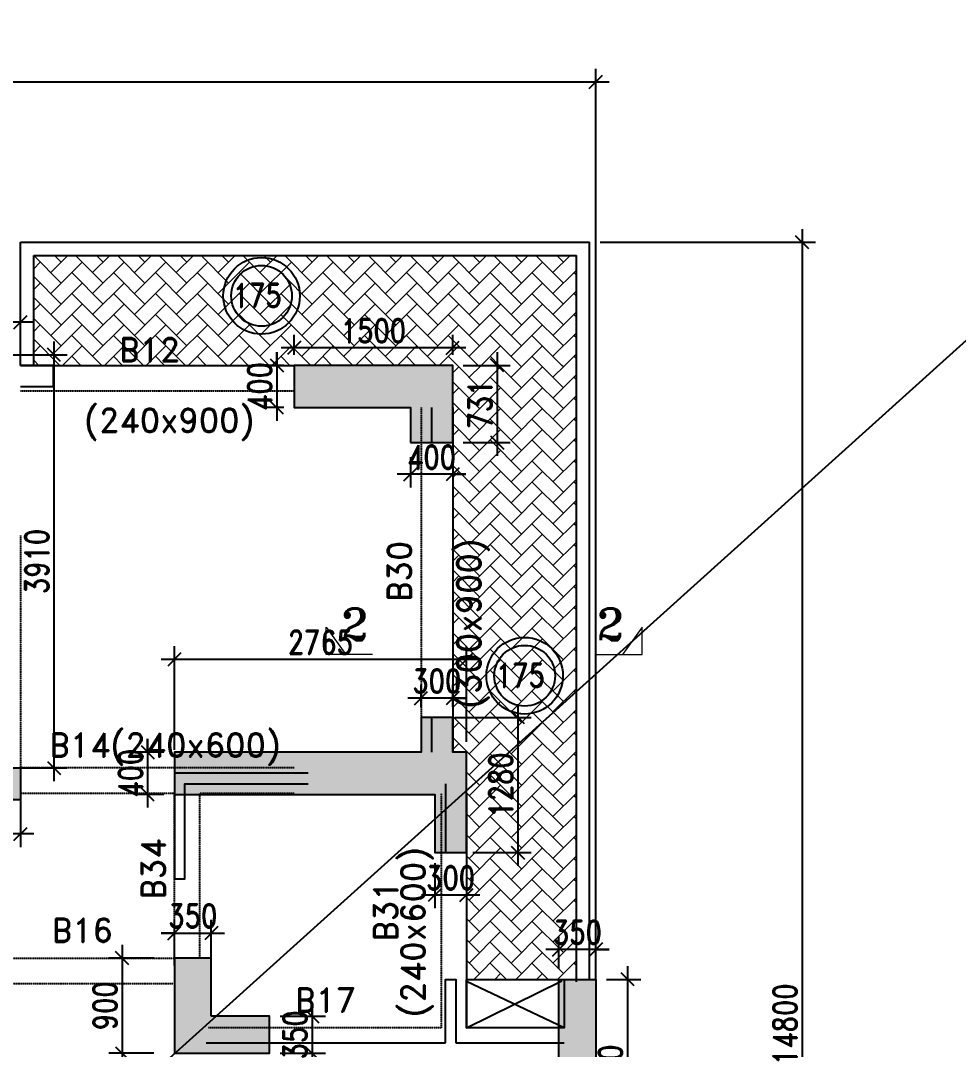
# Model space of a CAD drawing. Header units: millimetres. Extents: x 2061841 to 105821645, y -77612 to 48520811.
# Drawn here: x 105321094 to 105329969, y 48443313 to 48453050 of the extents above; entities that cross this region are included whole.
import ezdxf

# ---------------------------------------------------------------- set-up
doc = ezdxf.new("R2010")
doc.units = ezdxf.units.MM
doc.header["$LTSCALE"] = 10
doc.header["$MEASUREMENT"] = 0
doc.linetypes.add('$0$HIDDEN', pattern=[0.375, 0.25, -0.125])
for name, color, linetype in [('AS-COLS', 2, 'Continuous'), ('DIM', 8, 'Continuous'), ('S-BEAM', 4, 'Continuous'), ('S-BEAMNO.', 4, 'Continuous'), ('S-CUTOUT', 6, 'Continuous'), ('S-OPENING', 6, 'Continuous'), ('S-slab thk.', 2, 'Continuous'), ('xa_type A_Seventh floor plan$0$A-WALL', 3, 'Continuous')]:
    doc.layers.add(name, color=color, linetype=linetype)
for name, color, linetype, lineweight in [('S-Hatch Balcony', 8, 'Continuous', 5), ('S-STRCOL HATCH', 33, 'Continuous', 9), ('SEC-LINE', 1, 'Continuous', 15)]:
    doc.layers.add(name, color=color, linetype=linetype, lineweight=lineweight)
doc.styles.add('200', font='romand.shx', dxfattribs={"width": 0.8, "height": 225})
doc.styles.add('RD', font='romand.shx', dxfattribs={"width": 0.9, "height": 225})
doc.styles.add('RT', font='romant.shx', dxfattribs={"height": 250})
doc.dimstyles.new('GR1', dxfattribs={"dimtxt": 225, "dimasz": 125, "dimexe": 125, "dimexo": 100, "dimgap": 50, "dimtad": 1, "dimdec": 0, "dimzin": 3, "dimdsep": 46, "dimtxsty": '200', "dimblk1": 'OBLIQUE', "dimblk2": 'OBLIQUE', "dimsah": 1, "dimcen": 0.0625, "dimdle": 125, "dimclrd": 3, "dimclre": 3, "dimclrt": 2, "dimadec": 0, "dimazin": 0, "dimtfac": 1, "dimtdec": 0, "dimtix": 1, "dimtmove": 0, "dimatfit": 3, "dimfxl": 1, "dimtolj": 1, "dimtzin": 0, "dimarcsym": 0})

# ---------------------------------------------------------------- blocks, each defined once
blk = doc.blocks.new('A$C21A8152F')
at = {"layer": 'SEC-LINE'}
for p, q in [((513, 311), (292, 3)), ((513, 3), (513, 311)), ((-7, 3), (513, 3))]:
    blk.add_line(p, q, dxfattribs=at)
blk = doc.blocks.new('_Oblique')
at = {"color": 0, "linetype": 'ByBlock', "lineweight": -2}
blk.add_line((-0.5, -0.5), (0.5, 0.5), dxfattribs=at)
blk = doc.blocks.new('*D361')
at = {"layer": 'Defpoints', "color": 0, "transparency": 16777216}
for p in [(23259.6, 14285.9), (23259.6, 14120.5), (24759.2, 14120.5)]:
    blk.add_point(p, dxfattribs=at)
at = {"layer": 'DIM', "color": 3, "lineweight": -2, "transparency": 16777216}
for p, q in [((23259.6, 14220.5), (23259.6, 14410.9)), ((24759.2, 14220.5), (24759.2, 14410.9)), ((24884.2, 14285.9), (23134.6, 14285.9))]:
    blk.add_line(p, q, dxfattribs=at)
at = {"layer": 'DIM', "color": 3, "linetype": 'ByBlock', "lineweight": -2, "transparency": 16777216, "xscale": 125, "yscale": 125, "zscale": 125, "rotation": 180}
blk.add_blockref('_Oblique', (23259.6, 14285.9), dxfattribs=at)
at = {"layer": 'DIM', "color": 3, "linetype": 'ByBlock', "lineweight": -2, "transparency": 16777216, "xscale": 125, "yscale": 125, "zscale": 125}
blk.add_blockref('_Oblique', (24759.2, 14285.9), dxfattribs=at)
at = {"layer": 'DIM', "color": 2, "transparency": 16777216, "insert": (24009.4, 14448.4), "char_height": 225, "attachment_point": 5, "style": '200'}
blk.add_mtext('\\A1;1500', dxfattribs=at)
blk = doc.blocks.new('*D362')
at = {"layer": 'Defpoints', "color": 0, "transparency": 16777216}
for p in [(24759.2, 14120.5), (24759.2, 13389.9), (25179.2, 13389.9)]:
    blk.add_point(p, dxfattribs=at)
at = {"layer": 'DIM', "color": 3, "lineweight": -2, "transparency": 16777216}
for p, q in [((25179.2, 14245.5), (25179.2, 13264.9)), ((24859.2, 14120.5), (25304.2, 14120.5)), ((24859.2, 13389.9), (25304.2, 13389.9))]:
    blk.add_line(p, q, dxfattribs=at)
at = {"layer": 'DIM', "color": 3, "linetype": 'ByBlock', "lineweight": -2, "transparency": 16777216, "xscale": 125, "yscale": 125, "zscale": 125}
for p, rotation in [((25179.2, 14120.5), 90), ((25179.2, 13389.9), 270)]:
    blk.add_blockref('_Oblique', p, dxfattribs=dict(at, rotation=rotation))
at = {"layer": 'DIM', "color": 2, "transparency": 16777216, "insert": (25016.7, 13755.2), "char_height": 225, "attachment_point": 5, "rotation": 90, "style": '200'}
blk.add_mtext('\\A1;731', dxfattribs=at)
blk = doc.blocks.new('*D363')
at = {"layer": 'Defpoints', "color": 0, "transparency": 16777216}
for p in [(26114.6, 8310.5), (26114.1, 6460), (26414.4, 6460)]:
    blk.add_point(p, dxfattribs=at)
at = {"layer": 'DIM', "color": 3, "lineweight": -2, "transparency": 16777216}
for p, q in [((26414.4, 8435.5), (26414.4, 6335)), ((26214.6, 8310.5), (26539.4, 8310.5)), ((26214.1, 6460), (26539.4, 6460))]:
    blk.add_line(p, q, dxfattribs=at)
at = {"layer": 'DIM', "color": 3, "linetype": 'ByBlock', "lineweight": -2, "transparency": 16777216, "xscale": 125, "yscale": 125, "zscale": 125}
for p, rotation in [((26414.4, 8310.5), 90), ((26414.4, 6460), 270)]:
    blk.add_blockref('_Oblique', p, dxfattribs=dict(at, rotation=rotation))
at = {"layer": 'DIM', "color": 2, "transparency": 16777216, "insert": (26251.9, 7385.2), "char_height": 225, "attachment_point": 5, "rotation": 90, "style": '200'}
blk.add_mtext('\\A1;1850', dxfattribs=at)
blk = doc.blocks.new('*D364')
at = {"layer": 'Defpoints', "color": 0, "transparency": 16777216}
for p in [(25764.6, 8592.2), (25764.6, 8310.5), (26114.6, 8310.5)]:
    blk.add_point(p, dxfattribs=at)
at = {"layer": 'DIM', "color": 3, "lineweight": -2, "transparency": 16777216}
for p, q in [((25764.6, 8410.5), (25764.6, 8717.2)), ((26114.6, 8410.5), (26114.6, 8717.2)), ((26239.6, 8592.2), (25639.6, 8592.2)), ((25764.6, 8592.2), (25639.6, 8592.2)), ((26114.6, 8592.2), (26239.6, 8592.2))]:
    blk.add_line(p, q, dxfattribs=at)
at = {"layer": 'DIM', "color": 3, "linetype": 'ByBlock', "lineweight": -2, "transparency": 16777216, "xscale": 125, "yscale": 125, "zscale": 125}
blk.add_blockref('_Oblique', (25764.6, 8592.2), dxfattribs=at)
at = {"layer": 'DIM', "color": 3, "linetype": 'ByBlock', "lineweight": -2, "transparency": 16777216, "xscale": 125, "yscale": 125, "zscale": 125, "rotation": 180}
blk.add_blockref('_Oblique', (26114.6, 8592.2), dxfattribs=at)
at = {"layer": 'DIM', "color": 2, "transparency": 16777216, "insert": (25939.6, 8754.7), "char_height": 225, "attachment_point": 5, "style": '200'}
blk.add_mtext('\\A1;350', dxfattribs=at)
blk = doc.blocks.new('*D365')
at = {"layer": 'Defpoints', "color": 0, "transparency": 16777216}
for p in [(22124.6, 11337.6), (24889.5, 10459.3), (22124.6, 10381.3)]:
    blk.add_point(p, dxfattribs=at)
at = {"layer": 'DIM', "color": 3, "lineweight": -2, "transparency": 16777216}
for p, q in [((22124.6, 10481.3), (22124.6, 11462.6)), ((24889.5, 10559.3), (24889.5, 11462.6)), ((25014.5, 11337.6), (21999.6, 11337.6))]:
    blk.add_line(p, q, dxfattribs=at)
at = {"layer": 'DIM', "color": 3, "linetype": 'ByBlock', "lineweight": -2, "transparency": 16777216, "xscale": 125, "yscale": 125, "zscale": 125, "rotation": 180}
blk.add_blockref('_Oblique', (22124.6, 11337.6), dxfattribs=at)
at = {"layer": 'DIM', "color": 3, "linetype": 'ByBlock', "lineweight": -2, "transparency": 16777216, "xscale": 125, "yscale": 125, "zscale": 125}
blk.add_blockref('_Oblique', (24889.5, 11337.6), dxfattribs=at)
at = {"layer": 'DIM', "color": 2, "transparency": 16777216, "insert": (23507, 11500.1), "char_height": 225, "attachment_point": 5, "style": '200'}
blk.add_mtext('\\A1;2765', dxfattribs=at)
blk = doc.blocks.new('*D366')
at = {"layer": 'Defpoints', "color": 0, "transparency": 16777216}
for p in [(24678.4, 10789.9), (24848.3, 9509.5), (25376.3, 9509.5)]:
    blk.add_point(p, dxfattribs=at)
at = {"layer": 'DIM', "color": 3, "lineweight": -2, "transparency": 16777216}
for p, q in [((25376.3, 10914.9), (25376.3, 9384.5)), ((24778.4, 10789.9), (25501.3, 10789.9)), ((24948.3, 9509.5), (25501.3, 9509.5))]:
    blk.add_line(p, q, dxfattribs=at)
at = {"layer": 'DIM', "color": 3, "linetype": 'ByBlock', "lineweight": -2, "transparency": 16777216, "xscale": 125, "yscale": 125, "zscale": 125}
for p, rotation in [((25376.3, 10789.9), 90), ((25376.3, 9509.5), 270)]:
    blk.add_blockref('_Oblique', p, dxfattribs=dict(at, rotation=rotation))
at = {"layer": 'DIM', "color": 2, "transparency": 16777216, "insert": (25213.8, 10149.7), "char_height": 225, "attachment_point": 5, "rotation": 90, "style": '200'}
blk.add_mtext('\\A1;1280', dxfattribs=at)
blk = doc.blocks.new('*D367')
at = {"layer": 'Defpoints', "color": 0, "transparency": 16777216}
for p in [(17719.9, 10310.5), (20669.5, 10310.5), (17719.9, 9686.2)]:
    blk.add_point(p, dxfattribs=at)
at = {"layer": 'DIM', "color": 3, "lineweight": -2, "transparency": 16777216}
for p, q in [((17719.9, 10210.5), (17719.9, 9561.2)), ((20669.5, 10210.5), (20669.5, 9561.2)), ((20794.5, 9686.2), (17594.9, 9686.2))]:
    blk.add_line(p, q, dxfattribs=at)
at = {"layer": 'DIM', "color": 3, "linetype": 'ByBlock', "lineweight": -2, "transparency": 16777216, "xscale": 125, "yscale": 125, "zscale": 125, "rotation": 180}
blk.add_blockref('_Oblique', (17719.9, 9686.2), dxfattribs=at)
at = {"layer": 'DIM', "color": 3, "linetype": 'ByBlock', "lineweight": -2, "transparency": 16777216, "xscale": 125, "yscale": 125, "zscale": 125}
blk.add_blockref('_Oblique', (20669.5, 9686.2), dxfattribs=at)
at = {"layer": 'DIM', "color": 2, "transparency": 16777216, "insert": (19194.7, 9848.7), "char_height": 225, "attachment_point": 5, "style": '200'}
blk.add_mtext('\\A1;2950', dxfattribs=at)
blk = doc.blocks.new('*D424')
at = {"layer": 'Defpoints', "color": 0, "transparency": 16777216}
for p in [(23259.6, 14120.5), (23095, 13720.5), (23259.6, 13720.5)]:
    blk.add_point(p, dxfattribs=at)
at = {"layer": 'DIM', "color": 3, "lineweight": -2, "transparency": 16777216}
for p, q in [((23095, 14245.5), (23095, 13595.5)), ((23095, 14120.5), (23095, 14245.5)), ((23159.6, 14120.5), (22970, 14120.5)), ((23159.6, 13720.5), (22970, 13720.5)), ((23095, 13720.5), (23095, 13595.5))]:
    blk.add_line(p, q, dxfattribs=at)
at = {"layer": 'DIM', "color": 3, "linetype": 'ByBlock', "lineweight": -2, "transparency": 16777216, "xscale": 125, "yscale": 125, "zscale": 125}
for p, rotation in [((23095, 14120.5), 270), ((23095, 13720.5), 90)]:
    blk.add_blockref('_Oblique', p, dxfattribs=dict(at, rotation=rotation))
at = {"layer": 'DIM', "color": 2, "transparency": 16777216, "insert": (22932.5, 13920.5), "char_height": 225, "attachment_point": 5, "rotation": 90, "style": '200'}
blk.add_mtext('\\A1;400', dxfattribs=at)
blk = doc.blocks.new('*D425')
at = {"layer": 'Defpoints', "color": 0, "transparency": 16777216}
for p in [(24359.2, 13353.5), (24759.2, 13353.5), (24359.2, 13089.7)]:
    blk.add_point(p, dxfattribs=at)
at = {"layer": 'DIM', "color": 3, "lineweight": -2, "transparency": 16777216}
for p, q in [((24359.2, 13253.5), (24359.2, 12964.7)), ((24759.2, 13253.5), (24759.2, 12964.7)), ((24884.2, 13089.7), (24234.2, 13089.7)), ((24359.2, 13089.7), (24234.2, 13089.7)), ((24759.2, 13089.7), (24884.2, 13089.7))]:
    blk.add_line(p, q, dxfattribs=at)
at = {"layer": 'DIM', "color": 3, "linetype": 'ByBlock', "lineweight": -2, "transparency": 16777216, "xscale": 125, "yscale": 125, "zscale": 125}
blk.add_blockref('_Oblique', (24359.2, 13089.7), dxfattribs=at)
at = {"layer": 'DIM', "color": 3, "linetype": 'ByBlock', "lineweight": -2, "transparency": 16777216, "xscale": 125, "yscale": 125, "zscale": 125, "rotation": 180}
blk.add_blockref('_Oblique', (24759.2, 13089.7), dxfattribs=at)
at = {"layer": 'DIM', "color": 2, "transparency": 16777216, "insert": (24559.2, 13252.2), "char_height": 225, "attachment_point": 5, "style": '200'}
blk.add_mtext('\\A1;400', dxfattribs=at)
blk = doc.blocks.new('*D436')
at = {"layer": 'Defpoints', "color": 0, "transparency": 16777216}
for p in [(19119.5, 14529), (20669.5, 14220.3), (19119.5, 14070.3)]:
    blk.add_point(p, dxfattribs=at)
at = {"layer": 'DIM', "color": 3, "lineweight": -2, "transparency": 16777216}
for p, q in [((19119.5, 14170.3), (19119.5, 14654)), ((20669.5, 14320.3), (20669.5, 14654)), ((20794.5, 14529), (18994.5, 14529))]:
    blk.add_line(p, q, dxfattribs=at)
at = {"layer": 'DIM', "color": 3, "linetype": 'ByBlock', "lineweight": -2, "transparency": 16777216, "xscale": 125, "yscale": 125, "zscale": 125, "rotation": 180}
blk.add_blockref('_Oblique', (19119.5, 14529), dxfattribs=at)
at = {"layer": 'DIM', "color": 3, "linetype": 'ByBlock', "lineweight": -2, "transparency": 16777216, "xscale": 125, "yscale": 125, "zscale": 125}
blk.add_blockref('_Oblique', (20669.5, 14529), dxfattribs=at)
at = {"layer": 'DIM', "color": 2, "transparency": 16777216, "insert": (19894.5, 14691.5), "char_height": 225, "attachment_point": 5, "style": '200'}
blk.add_mtext('\\A1;1550', dxfattribs=at)
blk = doc.blocks.new('*D438')
at = {"layer": 'Defpoints', "color": 0, "transparency": 16777216}
for p in [(20369.5, 14220.3), (20369.5, 10310.5), (20985.7, 10310.5)]:
    blk.add_point(p, dxfattribs=at)
at = {"layer": 'DIM', "color": 3, "lineweight": -2, "transparency": 16777216}
for p, q in [((20985.7, 14345.3), (20985.7, 10185.5)), ((20469.5, 14220.3), (21110.7, 14220.3)), ((20469.5, 10310.5), (21110.7, 10310.5))]:
    blk.add_line(p, q, dxfattribs=at)
at = {"layer": 'DIM', "color": 3, "linetype": 'ByBlock', "lineweight": -2, "transparency": 16777216, "xscale": 125, "yscale": 125, "zscale": 125}
for p, rotation in [((20985.7, 14220.3), 90), ((20985.7, 10310.5), 270)]:
    blk.add_blockref('_Oblique', p, dxfattribs=dict(at, rotation=rotation))
at = {"layer": 'DIM', "color": 2, "transparency": 16777216, "insert": (20823.2, 12265.4), "char_height": 225, "attachment_point": 5, "rotation": 90, "style": '200'}
blk.add_mtext('\\A1;3910', dxfattribs=at)
blk = doc.blocks.new('*D474')
at = {"layer": 'AS-COLS', "color": 3, "lineweight": -2, "transparency": 16777216}
for p, q in [((24589.5, 9409.5), (24589.5, 8983.3)), ((24889.5, 9409.5), (24889.5, 8983.3)), ((25014.5, 9108.3), (24464.5, 9108.3))]:
    blk.add_line(p, q, dxfattribs=at)
at = {"layer": 'Defpoints', "color": 0, "transparency": 16777216}
for p in [(24589.5, 9509.5), (24889.5, 9509.5), (24589.5, 9108.3)]:
    blk.add_point(p, dxfattribs=at)
at = {"layer": 'AS-COLS', "color": 3, "linetype": 'ByBlock', "lineweight": -2, "transparency": 16777216, "xscale": 125, "yscale": 125, "zscale": 125, "rotation": 180}
blk.add_blockref('_Oblique', (24589.5, 9108.3), dxfattribs=at)
at = {"layer": 'AS-COLS', "color": 3, "linetype": 'ByBlock', "lineweight": -2, "transparency": 16777216, "xscale": 125, "yscale": 125, "zscale": 125}
blk.add_blockref('_Oblique', (24889.5, 9108.3), dxfattribs=at)
at = {"layer": 'AS-COLS', "color": 2, "transparency": 16777216, "insert": (24739.5, 9270.8), "char_height": 225, "attachment_point": 5, "style": '200'}
blk.add_mtext('\\A1;300', dxfattribs=at)
blk = doc.blocks.new('*D475')
at = {"layer": 'AS-COLS', "color": 3, "lineweight": -2, "transparency": 16777216}
for p, q in [((21872.1, 10585.5), (21872.1, 9935.5)), ((21872.1, 10460.5), (21872.1, 10585.5)), ((22024.6, 10460.5), (21747.1, 10460.5)), ((22024.6, 10060.5), (21747.1, 10060.5)), ((21872.1, 10060.5), (21872.1, 9935.5))]:
    blk.add_line(p, q, dxfattribs=at)
at = {"layer": 'Defpoints', "color": 0, "transparency": 16777216}
for p in [(22124.6, 10460.5), (21872.1, 10060.5), (22124.6, 10060.5)]:
    blk.add_point(p, dxfattribs=at)
at = {"layer": 'AS-COLS', "color": 3, "linetype": 'ByBlock', "lineweight": -2, "transparency": 16777216, "xscale": 125, "yscale": 125, "zscale": 125}
for p, rotation in [((21872.1, 10460.5), 270), ((21872.1, 10060.5), 90)]:
    blk.add_blockref('_Oblique', p, dxfattribs=dict(at, rotation=rotation))
at = {"layer": 'AS-COLS', "color": 2, "transparency": 16777216, "insert": (21709.6, 10260.5), "char_height": 225, "attachment_point": 5, "rotation": 90, "style": '200'}
blk.add_mtext('\\A1;400', dxfattribs=at)
blk = doc.blocks.new('*D479')
at = {"layer": 'Defpoints', "color": 0, "transparency": 16777216}
for p in [(22030.7, 8510.5), (21630.7, 7610.5), (22030.7, 7610.5)]:
    blk.add_point(p, dxfattribs=at)
at = {"layer": 'DIM', "color": 3, "lineweight": -2, "transparency": 16777216}
for p, q in [((21630.7, 8635.5), (21630.7, 7485.5)), ((21930.7, 8510.5), (21505.7, 8510.5)), ((21930.7, 7610.5), (21505.7, 7610.5))]:
    blk.add_line(p, q, dxfattribs=at)
at = {"layer": 'DIM', "color": 3, "linetype": 'ByBlock', "lineweight": -2, "transparency": 16777216, "xscale": 125, "yscale": 125, "zscale": 125}
for p, rotation in [((21630.7, 8510.5), 90), ((21630.7, 7610.5), 270)]:
    blk.add_blockref('_Oblique', p, dxfattribs=dict(at, rotation=rotation))
at = {"layer": 'DIM', "color": 2, "transparency": 16777216, "insert": (21468.2, 8060.5), "char_height": 225, "attachment_point": 5, "rotation": 90, "style": '200'}
blk.add_mtext('\\A1;900', dxfattribs=at)
blk = doc.blocks.new('*D480')
at = {"layer": 'Defpoints', "color": 0, "transparency": 16777216}
for p in [(22474.6, 8748.3), (22124.6, 8340.3), (22474.6, 8352.1)]:
    blk.add_point(p, dxfattribs=at)
at = {"layer": 'DIM', "color": 3, "lineweight": -2, "transparency": 16777216}
for p, q in [((22124.6, 8440.3), (22124.6, 8873.3)), ((22474.6, 8452.1), (22474.6, 8873.3)), ((21999.6, 8748.3), (22599.6, 8748.3)), ((22124.6, 8748.3), (21999.6, 8748.3)), ((22474.6, 8748.3), (22599.6, 8748.3))]:
    blk.add_line(p, q, dxfattribs=at)
at = {"layer": 'DIM', "color": 3, "linetype": 'ByBlock', "lineweight": -2, "transparency": 16777216, "xscale": 125, "yscale": 125, "zscale": 125}
blk.add_blockref('_Oblique', (22124.6, 8748.3), dxfattribs=at)
at = {"layer": 'DIM', "color": 3, "linetype": 'ByBlock', "lineweight": -2, "transparency": 16777216, "xscale": 125, "yscale": 125, "zscale": 125, "rotation": 180}
blk.add_blockref('_Oblique', (22474.6, 8748.3), dxfattribs=at)
at = {"layer": 'DIM', "color": 2, "transparency": 16777216, "insert": (22299.6, 8910.8), "char_height": 225, "attachment_point": 5, "style": '200'}
blk.add_mtext('\\A1;350', dxfattribs=at)
blk = doc.blocks.new('*D482')
at = {"layer": 'AS-COLS', "color": 3, "lineweight": -2, "transparency": 16777216}
for p, q in [((23429.6, 8085.5), (23429.6, 7485.5)), ((23429.6, 7960.5), (23429.6, 8085.5)), ((23124.6, 7960.5), (23554.6, 7960.5)), ((23124.6, 7610.5), (23554.6, 7610.5)), ((23429.6, 7610.5), (23429.6, 7485.5))]:
    blk.add_line(p, q, dxfattribs=at)
at = {"layer": 'Defpoints', "color": 0, "transparency": 16777216}
for p in [(23024.6, 7960.5), (23024.6, 7610.5), (23429.6, 7610.5)]:
    blk.add_point(p, dxfattribs=at)
at = {"layer": 'AS-COLS', "color": 3, "linetype": 'ByBlock', "lineweight": -2, "transparency": 16777216, "xscale": 125, "yscale": 125, "zscale": 125}
for p, rotation in [((23429.6, 7960.5), 270), ((23429.6, 7610.5), 90)]:
    blk.add_blockref('_Oblique', p, dxfattribs=dict(at, rotation=rotation))
at = {"layer": 'AS-COLS', "color": 2, "transparency": 16777216, "insert": (23267.1, 7785.5), "char_height": 225, "attachment_point": 5, "rotation": 90, "style": '200'}
blk.add_mtext('\\A1;350', dxfattribs=at)
blk = doc.blocks.new('*D490')
at = {"color": 3, "lineweight": -2, "transparency": 16777216}
for p, q in [((24459.2, 10889.9), (24459.2, 11096.3)), ((24759.1, 10889.9), (24759.1, 11096.3)), ((24884.1, 10971.3), (24334.2, 10971.3)), ((24459.2, 10971.3), (24334.2, 10971.3)), ((24759.1, 10971.3), (24884.1, 10971.3))]:
    blk.add_line(p, q, dxfattribs=at)
at = {"layer": 'Defpoints', "color": 0, "transparency": 16777216}
for p in [(24459.2, 10971.3), (24459.2, 10789.9), (24759.1, 10789.9)]:
    blk.add_point(p, dxfattribs=at)
at = {"color": 3, "linetype": 'ByBlock', "lineweight": -2, "transparency": 16777216, "xscale": 125, "yscale": 125, "zscale": 125}
blk.add_blockref('_Oblique', (24459.2, 10971.3), dxfattribs=at)
at = {"color": 3, "linetype": 'ByBlock', "lineweight": -2, "transparency": 16777216, "xscale": 125, "yscale": 125, "zscale": 125, "rotation": 180}
blk.add_blockref('_Oblique', (24759.1, 10971.3), dxfattribs=at)
at = {"color": 2, "transparency": 16777216, "insert": (24609.1, 11133.8), "char_height": 225, "attachment_point": 5, "style": '200'}
blk.add_mtext('\\A1;300', dxfattribs=at)
blk = doc.blocks.new('*D661')
at = {"layer": 'AS-COLS', "color": 3, "lineweight": -2, "transparency": 16777216}
for p, q in [((102563538.5, 48541991.2), (102563538.5, 48550609.2)), ((102548668.4, 48550484.2), (102563663.5, 48550484.2)), ((102548793.4, 48550407.8), (102548793.4, 48550359.2))]:
    blk.add_line(p, q, dxfattribs=at)
at = {"layer": 'Defpoints', "color": 0, "transparency": 16777216}
for p in [(102548793.4, 48550507.8), (102563538.5, 48550484.2), (102563538.5, 48541891.2)]:
    blk.add_point(p, dxfattribs=at)
at = {"layer": 'AS-COLS', "color": 3, "linetype": 'ByBlock', "lineweight": -2, "transparency": 16777216, "xscale": 125, "yscale": 125, "zscale": 125, "rotation": 180}
blk.add_blockref('_Oblique', (102548793.4, 48550484.2), dxfattribs=at)
at = {"layer": 'AS-COLS', "color": 3, "linetype": 'ByBlock', "lineweight": -2, "transparency": 16777216, "xscale": 125, "yscale": 125, "zscale": 125}
blk.add_blockref('_Oblique', (102563538.5, 48550484.2), dxfattribs=at)
at = {"layer": 'AS-COLS', "color": 2, "transparency": 16777216, "insert": (102556166, 48550646.7), "char_height": 225, "attachment_point": 5, "style": '200'}
blk.add_mtext('\\A1;14745', dxfattribs=at)
blk = doc.blocks.new('*D664')
at = {"layer": 'AS-COLS', "color": 3, "lineweight": -2, "transparency": 16777216}
for p, q in [((102565490.7, 48549091.2), (102565490.7, 48534041.5)), ((102563578.5, 48548966.2), (102565615.7, 48548966.2)), ((102563738.6, 48534166.5), (102565615.7, 48534166.5))]:
    blk.add_line(p, q, dxfattribs=at)
at = {"layer": 'Defpoints', "color": 0, "transparency": 16777216}
for p in [(102563478.5, 48548966.2), (102563638.6, 48534166.5), (102565490.7, 48534166.5)]:
    blk.add_point(p, dxfattribs=at)
at = {"layer": 'AS-COLS', "color": 3, "linetype": 'ByBlock', "lineweight": -2, "transparency": 16777216, "xscale": 125, "yscale": 125, "zscale": 125}
for p, rotation in [((102565490.7, 48548966.2), 90), ((102565490.7, 48534166.5), 270)]:
    blk.add_blockref('_Oblique', p, dxfattribs=dict(at, rotation=rotation))
at = {"layer": 'AS-COLS', "color": 2, "transparency": 16777216, "insert": (102565328.2, 48541566.4), "char_height": 225, "attachment_point": 5, "rotation": 90, "style": '200'}
blk.add_mtext('\\A1;14800', dxfattribs=at)
blk = doc.blocks.new('G$CDE8A9FAD')
at = {"layer": 'S-STRCOL HATCH'}
h = blk.add_hatch(color=256, dxfattribs=at)
h.dxf.hatch_style = 1
h.paths.add_polyline_path([(24359.2, 13389.9), (24759.2, 13389.9), (24759.2, 14120.5), (23259.6, 14120.5), (23259.6, 13720.5), (24359.2, 13720.5), (24359.2, 13389.9)])
h = blk.add_hatch(color=256, dxfattribs=at)
h.dxf.hatch_style = 1
h.paths.add_polyline_path([(24759.1, 10789.9), (24459.2, 10789.9), (24459.2, 10460.5), (22124.6, 10460.5), (22124.6, 10060.5), (24589.5, 10060.5), (24589.5, 9509.5), (24889.5, 9509.5), (24889.5, 10459.3), (24759.1, 10459.3), (24759.1, 10789.9)])
h = blk.add_hatch(color=256, dxfattribs=at)
h.dxf.hatch_style = 1
h.paths.add_polyline_path([(17719.9, 10310.5), (20669.5, 10310.5), (20669.5, 10010.5), (17719.9, 10010.5), (17719.9, 10310.5)])
h = blk.add_hatch(color=256, dxfattribs=at)
h.dxf.hatch_style = 1
h.paths.add_polyline_path([(22474.6, 7960.5), (22474.6, 8510.5), (22124.6, 8510.5), (22124.6, 7610.5), (23024.6, 7610.5), (23024.6, 7960.5), (22474.6, 7960.5)])
h = blk.add_hatch(color=256, dxfattribs=at)
h.dxf.hatch_style = 1
h.paths.add_polyline_path([(25764.1, 6460), (25764.6, 8310.5), (26114.6, 8310.5), (26114.1, 6460), (25764.1, 6460)])
at = {"layer": 'AS-COLS', "color": 1, "elevation": 0}
for points in [[(24359.2, 13389.9), (24759.2, 13389.9), (24759.2, 14120.5), (23259.6, 14120.5), (23259.6, 13720.5), (24359.2, 13720.5)], [(17719.9, 10310.5), (20669.5, 10310.5), (20669.5, 10010.5), (17719.9, 10010.5)], [(25764.1, 6460), (25764.6, 8310.5), (26114.6, 8310.5), (26114.1, 6460)]]:
    blk.add_lwpolyline(points, close=True, dxfattribs=at)
for points in [[(24759.1, 10789.9), (24459.2, 10789.9), (24459.2, 10460.5), (22124.6, 10460.5), (22124.6, 10060.5), (24589.5, 10060.5), (24589.5, 9509.5), (24889.5, 9509.5), (24889.5, 10459.3), (24759.1, 10459.3), (24759.1, 10789.9)], [(22474.6, 7960.5), (22474.6, 8510.5), (22124.6, 8510.5), (22124.6, 7610.5), (23024.6, 7610.5), (23024.6, 7960.5), (22474.6, 7960.5)]]:
    blk.add_lwpolyline(points, dxfattribs=at)
at = {"color": 6}
dim = blk.add_linear_dim(base=(24459.2, 10971.3), p1=(24759.1, 10789.9), p2=(24459.2, 10789.9), dimstyle='GR1', dxfattribs=at)
dim.commit()
dim.dimension.update_dxf_attribs({"geometry": '*D490', "text_midpoint": (24609.1, 11133.8)})
at = {"layer": 'AS-COLS', "color": 6}
for base, p1, p2, picture, middle in [((21872.1, 10060.5), (22124.6, 10460.5), (22124.6, 10060.5), '*D475', (21709.6, 10260.5)), ((23429.6, 7610.5), (23024.6, 7960.5), (23024.6, 7610.5), '*D482', (23267.1, 7785.5))]:
    dim = blk.add_linear_dim(base=base, p1=p1, p2=p2, angle=90, dimstyle='GR1', dxfattribs=at)
    dim.commit()
    dim.dimension.update_dxf_attribs({"geometry": picture, "text_midpoint": middle})
dim = blk.add_linear_dim(base=(24589.5, 9108.3), p1=(24889.5, 9509.5), p2=(24589.5, 9509.5), dimstyle='GR1', dxfattribs=at)
dim.commit()
dim.dimension.update_dxf_attribs({"geometry": '*D474', "text_midpoint": (24739.5, 9108.3), "dimtype": 128})
at = {"layer": 'DIM'}
for base, p1, p2, picture, middle in [((19119.5, 14529, 0), (20669.5, 14220.3), (19119.5, 14070.3), '*D436', (19894.5, 14691.5, 0)), ((23259.6, 14285.9, 0), (24759.2, 14120.5), (23259.6, 14120.5), '*D361', (24009.4, 14448.4, 0)), ((24359.2, 13089.7, 0), (24759.2, 13353.5), (24359.2, 13353.5), '*D425', (24559.2, 13252.2, 0)), ((22124.6, 11337.6, 0), (24889.5, 10459.3), (22124.6, 10381.3), '*D365', (23507, 11500.1, 0)), ((17719.9, 9686.2, 0), (20669.5, 10310.5, 0), (17719.9, 10310.5, 0), '*D367', (19194.7, 9848.7, 0)), ((25764.6, 8592.2, 0), (26114.6, 8310.5), (25764.6, 8310.5), '*D364', (25939.6, 8754.7, 0))]:
    dim = blk.add_linear_dim(base=base, p1=p1, p2=p2, dimstyle='GR1', dxfattribs=at)
    dim.commit()
    dim.dimension.update_dxf_attribs({"geometry": picture, "text_midpoint": middle})
for base, p1, p2, angle, picture, middle in [((20985.7, 10310.5, 0), (20369.5, 14220.3), (20369.5, 10310.5, 0), 90, '*D438', (20823.2, 12265.4, 0)), ((23095, 13720.5, 0), (23259.6, 14120.5), (23259.6, 13720.5), 90, '*D424', (22932.5, 13920.5, 0)), ((25179.2, 13389.9, 0), (24759.2, 14120.5), (24759.2, 13389.9), 90, '*D362', (25016.7, 13755.2, 0)), ((25376.3, 9509.5, 0), (24678.4, 10789.9), (24848.3, 9509.5), 90, '*D366', (25213.8, 10149.7, 0)), ((22474.6, 8748.3, 0), (22124.6, 8340.3), (22474.6, 8352.1), 180, '*D480', (22299.6, 8910.8, 0)), ((21630.7, 7610.5, 0), (22030.7, 8510.5), (22030.7, 7610.5), 90, '*D479', (21468.2, 8060.5, 0)), ((26414.4294, 6459.9837, 0), (26114.5582, 8310.4731), (26114.1088, 6459.9837), 90, '*D363', (26251.9294, 7385.2284, 0))]:
    dim = blk.add_linear_dim(base=base, p1=p1, p2=p2, angle=angle, dimstyle='GR1', dxfattribs=at)
    dim.commit()
    dim.dimension.update_dxf_attribs({"geometry": picture, "text_midpoint": middle})
blk = doc.blocks.new('TOWER-A TYPICAL FLOOR FRAMING PLAN N')
at = {"layer": 'S-Hatch Balcony'}
h = blk.add_hatch(dxfattribs=at)
h.set_pattern_fill('AR-HBONE', color=256, scale=35, style=0)
h.set_pattern_definition([(45, (101994357.28, 48841298.31), (0, 197.9899), [420, -140]), (135, (101994456.27, 48841397.31), (0, 197.9899), [420, -140])])
h.paths.add_polyline_path([(102558218.4, 48548841.2), (102563353.4, 48548841.2), (102563353.4, 48547801.2), (102558218.4, 48547801.2), (102558218.4, 48548841.2)])
h = blk.add_hatch(dxfattribs=at)
h.set_pattern_fill('AR-HBONE', color=256, scale=35, style=0)
h.set_pattern_definition([(45, (101994357.28, 48841298.31), (2e-14, 197.9899), [420, -140]), (135, (101994456.27, 48841397.31), (2e-14, 197.9899), [420, -140])])
edge = h.paths.add_edge_path()
edge.add_line((102562183.2, 48547801.2), (102563438.5, 48547801.2))
edge.add_line((102563353.5, 48547801.2), (102563353.4, 48541991.2))
edge.add_line((102563353.4, 48541991.2), (102563238.5, 48541991.2))
edge.add_line((102563238.5, 48541991.2), (102563238.5, 48541991.2))
edge.add_line((102563238.5, 48541991.2), (102562313.5, 48541991.2))
edge.add_line((102562313.5, 48541891.2), (102562313.5, 48544140))
edge.add_line((102562313.5, 48544140), (102562183.2, 48544140))
edge.add_line((102562183.2, 48544140), (102562183.2, 48547801.2))
at = {"layer": 'AS-COLS', "color": 6}
blk.add_line((102617648.5, 48593639), (102510387.1, 48496984.7), dxfattribs=at)
at = {"layer": 'S-BEAM'}
for p, q in [((102558093.5, 48548966.2, 0), (102563478.5, 48548966.2, 0)), ((102558093.5, 48547801.2), (102558093.5, 48548966.2, 0)), ((102563478.5, 48541991.2, 0), (102563478.5, 48548966.2, 0)), ((102558218.4, 48548841.2), (102563353.5, 48548841.2, 0)), ((102558218.5, 48547801.2), (102558218.5, 48548841.2)), ((102563353.5, 48541966.2), (102563353.4, 48548841.2, 0)), ((102558093.4, 48547801.2), (102560683.5, 48547801.2)), ((102562183.2, 48547401.2), (102562183.2, 48544140)), ((102562313.5, 48543751.2), (102562313.5, 48541531.2)), ((102563238.5, 48541531.2), (102562313.5, 48541531.2))]:
    blk.add_line(p, q, dxfattribs=at)
at = {"layer": 'S-BEAM', "linetype": '$0$HIDDEN'}
for p, q in [((102558093.4, 48547561.2), (102560683.5, 48547561.2)), ((102561883.2, 48547401.2), (102561883.2, 48544140)), ((102558093.4, 48546190.9), (102558093.4, 48543991.2)), ((102560683.5, 48543991.2), (102558093.4, 48543991.2, 0)), ((102559548.6, 48543751.2, 0), (102558093.4, 48543751.2, 0)), ((102559548.6, 48542191.2), (102559548.6, 48543751.2, 0)), ((102560683.5, 48543751.2), (102559788.6, 48543751.2)), ((102559788.6, 48542191.2), (102559788.6, 48543751.2)), ((102562073.5, 48543751.2), (102562073.5, 48541531.2)), ((102557433.4, 48542191.2), (102559548.6, 48542191.2)), ((102557443.5, 48541951.2), (102559548.6, 48541951.2)), ((102562073.5, 48541531.2), (102559868.6, 48541531.2))]:
    blk.add_line(p, q, dxfattribs=at)
at = {"layer": 'S-BEAM', "elevation": 0}
blk.add_lwpolyline([(102562313.5, 48541991.2), (102563238.5, 48541991.2), (102563238.5, 48541531.2), (102562313.5, 48541531.2)], close=True, dxfattribs=at)
at = {"layer": 'S-CUTOUT'}
for p, q in [((102562313.5, 48541531.2), (102563215.2, 48541977.5)), ((102563238.5, 48541531.2), (102562313.5, 48541969.9))]:
    blk.add_line(p, q, dxfattribs=at)
at = {"layer": 'S-slab thk.'}
for centre, radius in [((102560374.1, 48548459.5), 362.3), ((102560374.1, 48548459.5), 287.3), ((102562864.2, 48544864.3, 0), 362.3), ((102562864.2, 48544864.3, 0), 287.3)]:
    blk.add_circle(centre, radius, dxfattribs=at)
at = {"layer": 'xa_type A_Seventh floor plan$0$A-WALL', "color": 3}
blk.add_line((102562213.5, 48541391.2, 0), (102563239.1, 48541391.2, 0), dxfattribs=at)
at = {"layer": 'xa_type A_Seventh floor plan$0$A-WALL', "color": 3, "elevation": 0}
for points in [[(102558093.5, 48547601.2), (102558403.7, 48547601.2), (102558403.7, 48547801.2), (102558093.5, 48547801.2)], [(102561983.1, 48547401.2), (102561983.1, 48547070.6), (102562183.1, 48547070.6), (102562183.1, 48547401.2)], [(102562183.1, 48544140), (102562183.1, 48544470.6), (102561983.1, 48544470.6), (102561983.1, 48544140)], [(102560813.9, 48543941.2), (102559548.6, 48543941.2), (102559548.6, 48542941.1), (102559648.6, 48542941.1), (102559648.6, 48543841.2), (102560813.9, 48543841.2)], [(102562113.4, 48543841.2), (102562113.5, 48543191.2), (102562313.1, 48543191.2), (102562313.4, 48543840)], [(102562113.5, 48541391.2), (102562113.5, 48541991.2), (102562213.5, 48541991.2), (102562213.5, 48541391.2)], [(102559848.6, 48541391.1), (102562113.5, 48541391.3)]]:
    blk.add_lwpolyline(points, dxfattribs=at)
at = {"layer": 'AS-COLS', "color": 6}
blk.add_blockref('G$CDE8A9FAD', (102537424, 48533680.7), dxfattribs=at)
at = {"layer": 'SEC-LINE', "yscale": 0.8399999998509884, "zscale": 0.8399999998509884}
for p, xscale in [((102561416.8, 48545062.2), -0.8399999998509884), ((102563544.1, 48545062.2), 0.8399999998509884)]:
    blk.add_blockref('A$C21A8152F', p, dxfattribs=dict(at, xscale=xscale))
at = {"layer": 'S-BEAMNO.', "color": 4, "style": 'RD'}
for s, rotation, p in [('B12', 0.00028, (102559026, 48547836.5, 0)), ('B30', 90.00028, (102561791.3, 48545564.1)), ('B14', 0.00028, (102558366, 48544096.4)), ('B34', 90.00028, (102559461.5, 48542746.7)), ('B31', 90.00028, (102561661, 48542348.9)), ('B16', 0.00028, (102558388.7, 48542343.4)), ('B17', 0.00028, (102560692.1, 48541683.4))]:
    blk.add_text(s, height=225, rotation=rotation, dxfattribs=at).set_placement(p)
at = {"layer": 'S-BEAMNO.', "color": 2, "style": 'RD'}
for s, rotation, p in [('(240x900)', 0.00028, (102558700.2, 48547169.2)), ('(300x900)', 90.00028, (102562448.7, 48544557.9, 0)), ('(240x600)', 0.00028, (102558950.5, 48544096.1, 0)), ('(240x600)', 90.00028, (102561920.3, 48541637.1, 0))]:
    blk.add_text(s, height=225, rotation=rotation, dxfattribs=at).set_placement(p)
at = {"layer": 'S-slab thk.', "style": 'RD', "width": 0.8}
for p in [(102560102.7, 48548350.7), (102562592.8, 48544755.4, 0)]:
    blk.add_text('175', height=225, rotation=0.00028, dxfattribs=at).set_placement(p)
at = {"layer": 'SEC-LINE', "style": 'RT'}
for p in [(102561128, 48545199.7), (102563547.2, 48545199.7)]:
    blk.add_text('2', height=300, dxfattribs=at).set_placement(p)
at = {"layer": 'AS-COLS', "color": 6}
dim = blk.add_linear_dim(base=(102563538.5, 48550484.2), p1=(102548793.4, 48550507.8), p2=(102563538.5, 48541891.2), dimstyle='GR1', dxfattribs=at)
dim.commit()
dim.dimension.update_dxf_attribs({"geometry": '*D661', "text_midpoint": (102556166, 48550646.7)})
dim = blk.add_linear_dim(base=(102565490.7, 48534166.5), p1=(102563478.5, 48548966.2), p2=(102563638.6, 48534166.5), angle=90, dimstyle='GR1', dxfattribs=at)
dim.commit()
dim.dimension.update_dxf_attribs({"geometry": '*D664', "text_midpoint": (102565328.2, 48541566.4)})

msp = doc.modelspace()

# ---------------------------------------------------------------- block references
at = {"layer": 'S-OPENING'}
msp.add_blockref('TOWER-A TYPICAL FLOOR FRAMING PLAN N', (2763000.3, -98014.7), dxfattribs=at)

doc.saveas('drawing.dxf')
